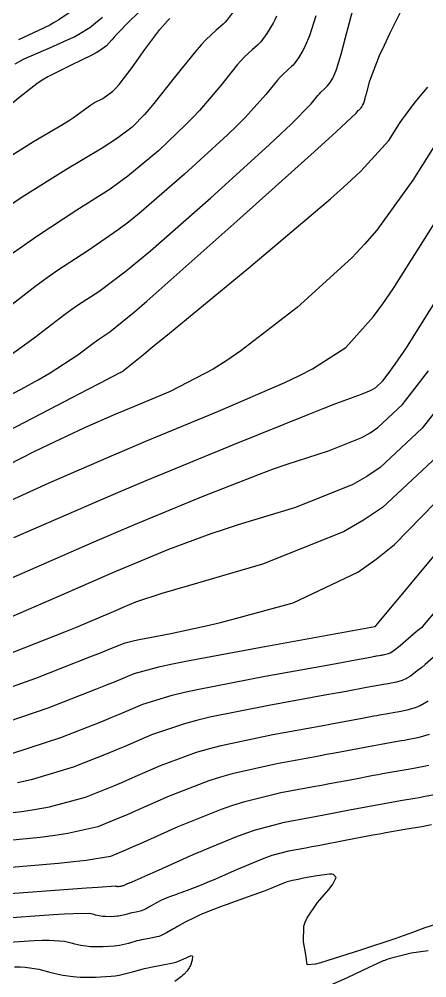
# Model space of a CAD drawing. Header units: metres. Extents: x 837475 to 838479, y 1189012 to 1191015.
# Drawn here: x 837732 to 837764.1, y 1190252.4 to 1190327.7 of the extents above; entities that cross this region are included whole.
import ezdxf

# ---------------------------------------------------------------- set-up
doc = ezdxf.new("R2010")
doc.units = ezdxf.units.M
doc.header["$LTSCALE"] = 0.3
doc.layers.add('COTAS 10', color=1, linetype='Continuous')
doc.layers.add('COTAS INT', color=252, linetype='Continuous')

msp = doc.modelspace()

# ---------------------------------------------------------------- linework, layer by layer
at = {"layer": 'COTAS 10'}
for points in [[(837727.497, 1190296.109), (837732.473, 1190298.76), (837733.535, 1190299.354), (837734.459, 1190299.887), (837736.655, 1190301.307), (837737.83, 1190302.205), (837738.111, 1190302.41), (837738.373, 1190302.595), (837739.158, 1190303.106), (837741.092, 1190304.673), (837742.078, 1190305.525), (837743.26, 1190306.558), (837749.156, 1190311.799), (837754.958, 1190317.01), (837756.08, 1190318.024), (837756.993, 1190318.852), (837758.544, 1190320.297), (837758.7, 1190320.49), (837758.734, 1190320.53), (837758.764, 1190320.563), (837758.839, 1190320.634), (837758.891, 1190320.676), (837758.906, 1190320.692), (837758.921, 1190320.71), (837758.979, 1190320.787), (837759.038, 1190320.887), (837759.053, 1190320.918), (837759.069, 1190320.951), (837759.125, 1190321.083), (837759.231, 1190321.436), (837759.278, 1190321.608), (837759.333, 1190321.812), (837759.597, 1190322.819), (837760.372, 1190324.817), (837760.748, 1190325.646), (837761.195, 1190326.595), (837763.396, 1190331.019)], [(837730.524, 1190316.421), (837733.165, 1190318.055), (837735.442, 1190319.41), (837735.912, 1190319.701), (837736.313, 1190319.955), (837737.18, 1190320.567), (837737.652, 1190320.929), (837737.803, 1190321.025), (837737.963, 1190321.121), (837738.614, 1190321.452), (837739.399, 1190322.018), (837739.642, 1190322.261), (837739.898, 1190322.542), (837740.917, 1190323.868), (837741.914, 1190325.282), (837742.157, 1190325.618), (837742.384, 1190325.93), (837743.083, 1190326.856), (837743.695, 1190327.556), (837743.868, 1190327.724)], [(837731.449, 1190283.784), (837737.81, 1190286.562), (837739.453, 1190287.267), (837741.044, 1190287.942), (837746.364, 1190290.147), (837750.929, 1190291.931), (837752.045, 1190292.341), (837753.098, 1190292.715), (837756.364, 1190293.764), (837758.988, 1190294.815), (837759.635, 1190295.191), (837760.248, 1190295.604), (837762.177, 1190297.4), (837764.216, 1190300.038)], [(837731.521, 1190270.021), (837735.296, 1190271.239), (837738.528, 1190272.514), (837739.264, 1190272.81), (837739.93, 1190273.082), (837741.759, 1190273.859), (837744.07, 1190274.572), (837745.041, 1190274.804), (837746.155, 1190275.05), (837751.37, 1190276.062), (837756.384, 1190276.966), (837757.37, 1190277.145), (837758.182, 1190277.292), (837759.664, 1190277.562), (837759.978, 1190277.622), (837760.054, 1190277.636), (837760.125, 1190277.649), (837760.341, 1190277.687), (837760.533, 1190277.719), (837760.589, 1190277.729), (837760.645, 1190277.74), (837760.858, 1190277.781), (837761.077, 1190277.844), (837761.138, 1190277.868), (837761.198, 1190277.896), (837761.414, 1190278.021), (837761.732, 1190278.263), (837761.857, 1190278.365), (837761.997, 1190278.482), (837762.634, 1190279.029), (837763.254, 1190279.559), (837763.384, 1190279.665), (837763.496, 1190279.753), (837763.748, 1190279.926), (837765.045, 1190281.462)], [(837730.622, 1190258.948), (837736.258, 1190259.358), (837737.338, 1190259.435), (837738.208, 1190259.496), (837739.617, 1190259.586), (837739.663, 1190259.574), (837739.676, 1190259.57), (837739.688, 1190259.567), (837739.73, 1190259.558), (837739.778, 1190259.551), (837739.794, 1190259.55), (837739.811, 1190259.549), (837739.882, 1190259.548), (837739.957, 1190259.553), (837739.976, 1190259.555), (837739.994, 1190259.558), (837740.055, 1190259.573), (837740.112, 1190259.589), (837740.128, 1190259.592), (837740.143, 1190259.596), (837740.198, 1190259.605), (837740.249, 1190259.616), (837740.262, 1190259.62), (837740.274, 1190259.624), (837740.315, 1190259.644), (837740.357, 1190259.669), (837740.385, 1190259.685), (837740.442, 1190259.716), (837740.506, 1190259.749), (837740.525, 1190259.758), (837740.544, 1190259.766), (837740.617, 1190259.796), (837740.701, 1190259.828), (837740.728, 1190259.838), (837740.757, 1190259.848), (837740.871, 1190259.889), (837741.69, 1190260.247), (837742.162, 1190260.457), (837742.742, 1190260.715), (837745.721, 1190262.048), (837749.059, 1190263.441), (837749.863, 1190263.737), (837750.617, 1190263.995), (837752.906, 1190264.6), (837754.876, 1190264.96), (837755.428, 1190265.063), (837755.983, 1190265.167), (837758.01, 1190265.555), (837759.869, 1190265.909), (837760.318, 1190265.991), (837760.739, 1190266.068), (837762.022, 1190266.29), (837763.159, 1190266.485), (837763.488, 1190266.544), (837763.823, 1190266.606), (837765.086, 1190266.848)]]:
    msp.add_lwpolyline(points, dxfattribs=at)
at = {"layer": 'COTAS INT'}
for points in [[(837730.349, 1190300.588), (837733.224, 1190302.647), (837735.604, 1190304.467), (837736.174, 1190304.882), (837736.704, 1190305.257), (837738.294, 1190306.291), (837740.457, 1190307.893), (837741.347, 1190308.628), (837742.365, 1190309.488), (837747.096, 1190313.644), (837751.688, 1190317.804), (837752.618, 1190318.666), (837753.4, 1190319.404), (837754.991, 1190321.021), (837755.529, 1190321.686), (837755.646, 1190321.822), (837755.749, 1190321.937), (837756.009, 1190322.18), (837756.186, 1190322.326), (837756.237, 1190322.38), (837756.29, 1190322.44), (837756.488, 1190322.707), (837756.69, 1190323.049), (837756.745, 1190323.157), (837756.799, 1190323.27), (837756.991, 1190323.724), (837757.354, 1190324.937), (837757.517, 1190325.529), (837757.707, 1190326.232), (837758.616, 1190329.695)], [(837741.862, 1190328.624), (837740.764, 1190327.562), (837739.719, 1190326.494), (837739.503, 1190326.265), (837739.317, 1190326.065), (837738.911, 1190325.586), (837738.36, 1190325.178), (837738.084, 1190325.022), (837737.754, 1190324.848), (837736.116, 1190324.068), (837734.291, 1190323.139), (837733.844, 1190322.873), (837733.42, 1190322.602), (837732.1, 1190321.588), (837730.963, 1190320.63)], [(837749.016, 1190328.468), (837748.395, 1190327.633), (837748.231, 1190327.445), (837748.07, 1190327.275), (837747.516, 1190326.818), (837746.705, 1190326.058), (837746.381, 1190325.698), (837746.015, 1190325.273), (837744.335, 1190323.195), (837742.619, 1190321.057), (837742.229, 1190320.593), (837741.877, 1190320.186), (837740.917, 1190319.179), (837739.68, 1190318.277), (837739.155, 1190317.936), (837738.55, 1190317.554), (837735.703, 1190315.847), (837732.276, 1190313.699), (837731.305, 1190313.04)], [(837736.515, 1190328.543), (837735.162, 1190327.628), (837734.797, 1190327.409), (837734.436, 1190327.205), (837733.165, 1190326.59), (837731.989, 1190326.059)], [(837755.349, 1190327.939), (837754.856, 1190326.364), (837754.529, 1190325.588), (837754.436, 1190325.395), (837754.343, 1190325.212), (837753.997, 1190324.628), (837753.658, 1190324.171), (837753.568, 1190324.068), (837753.481, 1190323.976), (837753.178, 1190323.726), (837752.734, 1190323.311), (837752.557, 1190323.114), (837752.357, 1190322.881), (837751.439, 1190321.746), (837749.806, 1190319.955), (837749.155, 1190319.309), (837748.417, 1190318.598), (837745.036, 1190315.489), (837741.47, 1190312.418), (837740.617, 1190311.73), (837739.821, 1190311.114), (837737.43, 1190309.476), (837735.035, 1190307.919), (837734.236, 1190307.354), (837733.379, 1190306.729), (837729.792, 1190303.988)], [(837752.259, 1190327.907), (837752.127, 1190327.634), (837751.995, 1190327.374), (837751.507, 1190326.548), (837751.027, 1190325.902), (837750.9, 1190325.757), (837750.775, 1190325.626), (837750.347, 1190325.272), (837749.719, 1190324.685), (837749.469, 1190324.406), (837749.186, 1190324.077), (837747.887, 1190322.47), (837746.212, 1190320.506), (837745.692, 1190319.951), (837745.147, 1190319.392), (837742.976, 1190317.334), (837740.575, 1190315.347), (837739.886, 1190314.833), (837739.185, 1190314.334), (837736.567, 1190312.662), (837733.409, 1190310.615), (837732.369, 1190309.88), (837731.257, 1190309.073)], [(837738.573, 1190327.801), (837738.336, 1190327.59), (837737.598, 1190326.988), (837736.726, 1190326.461), (837736.405, 1190326.296), (837736.05, 1190326.122), (837734.477, 1190325.427), (837732.954, 1190324.774), (837732.63, 1190324.628), (837732.348, 1190324.497), (837731.68, 1190324.146)], [(837729.931, 1190294.708), (837736.196, 1190297.958), (837737.396, 1190298.581), (837738.364, 1190299.083), (837739.931, 1190299.892), (837739.989, 1190299.917), (837740.006, 1190299.925), (837740.025, 1190299.932), (837740.095, 1190299.961), (837741.674, 1190301.235), (837742.643, 1190302.028), (837743.842, 1190303.011), (837750.095, 1190308.15), (837756.503, 1190313.567), (837757.8, 1190314.726), (837758.891, 1190315.736), (837761.106, 1190318.15), (837761.951, 1190319.492), (837762.178, 1190319.826), (837762.401, 1190320.143), (837763.181, 1190321.152), (837763.856, 1190321.968), (837764.013, 1190322.164), (837764.157, 1190322.347)], [(837765.258, 1190318.631), (837762.98, 1190315.016), (837760.169, 1190311.107), (837759.221, 1190310.024), (837758.201, 1190308.939), (837753.905, 1190305.016), (837749.467, 1190301.614), (837748.357, 1190300.858), (837747.299, 1190300.183), (837743.905, 1190298.417), (837741.01, 1190297.227), (837740.266, 1190296.916), (837739.548, 1190296.612), (837737.161, 1190295.578), (837734.274, 1190294.217), (837733.241, 1190293.706), (837732.106, 1190293.138), (837727.161, 1190290.605)], [(837730.184, 1190289.351), (837734.391, 1190291.263), (837739.106, 1190293.306), (837740.526, 1190293.907), (837741.996, 1190294.522), (837747.714, 1190296.873), (837752.923, 1190299.131), (837754.071, 1190299.688), (837755.092, 1190300.217), (837757.714, 1190301.881), (837759.898, 1190304.31), (837760.642, 1190305.321), (837761.447, 1190306.479), (837764.855, 1190311.881)], [(837731.62, 1190286.949), (837738.272, 1190289.841), (837740.145, 1190290.638), (837742.032, 1190291.433), (837748.961, 1190294.289), (837754.764, 1190296.623), (837755.942, 1190297.088), (837756.933, 1190297.475), (837758.961, 1190298.218), (837759.711, 1190298.519), (837759.896, 1190298.626), (837760.071, 1190298.744), (837760.622, 1190299.257), (837761.204, 1190300.011), (837761.399, 1190300.28), (837761.609, 1190300.576), (837762.487, 1190301.865), (837764.015, 1190304.287), (837764.635, 1190305.297)], [(837767.044, 1190299.792), (837763.733, 1190295.543), (837760.426, 1190292.464), (837759.375, 1190291.756), (837758.265, 1190291.112), (837753.766, 1190289.309), (837749.263, 1190287.956), (837748.149, 1190287.595), (837747.094, 1190287.24), (837743.766, 1190286.006), (837740.618, 1190284.701), (837739.676, 1190284.301), (837738.704, 1190283.884), (837734.939, 1190282.239), (837731.206, 1190280.617)], [(837765.288, 1190293.686), (837760.603, 1190289.324), (837759.114, 1190288.321), (837757.542, 1190287.409), (837751.169, 1190284.855), (837745.428, 1190283.197), (837744.253, 1190282.849), (837743.259, 1190282.548), (837741.169, 1190281.864), (837740.192, 1190281.459), (837739.9, 1190281.335), (837739.598, 1190281.205), (837738.429, 1190280.695), (837736.51, 1190279.895), (837735.734, 1190279.583), (837734.853, 1190279.232), (837730.791, 1190277.638)], [(837728.633, 1190274.239), (837733.34, 1190275.913), (837737.593, 1190277.572), (837738.43, 1190277.9), (837739.119, 1190278.171), (837740.379, 1190278.675), (837741.109, 1190278.871), (837741.465, 1190278.947), (837741.886, 1190279.033), (837743.962, 1190279.423), (837746.964, 1190280.067), (837747.969, 1190280.313), (837749.05, 1190280.589), (837753.583, 1190281.829), (837758.674, 1190284.234), (837760.106, 1190285.244), (837761.549, 1190286.403), (837766.843, 1190291.829)], [(837730.077, 1190272.13), (837734.318, 1190273.576), (837738.06, 1190275.043), (837738.847, 1190275.355), (837739.524, 1190275.626), (837741.069, 1190276.267), (837743.111, 1190276.815), (837744.102, 1190277.028), (837745.278, 1190277.268), (837751.063, 1190278.354), (837759.995, 1190279.964), (837760, 1190279.965), (837760.002, 1190279.965), (837760.005, 1190279.966), (837760.008, 1190279.966), (837760.01, 1190279.967), (837760.013, 1190279.967), (837760.016, 1190279.968), (837760.018, 1190279.969), (837760.021, 1190279.971), (837760.026, 1190279.974), (837760.027, 1190279.976), (837760.03, 1190279.978), (837760.039, 1190279.986), (837760.048, 1190279.993), (837760.05, 1190279.995), (837760.052, 1190279.996), (837760.055, 1190279.999), (837760.075, 1190280.022), (837760.086, 1190280.036), (837760.1, 1190280.053), (837760.172, 1190280.144), (837761.51, 1190281.745), (837762.322, 1190282.715), (837763.325, 1190283.914), (837768.542, 1190290.144)], [(837765.228, 1190278.072), (837763.964, 1190276.986), (837763.686, 1190276.755), (837763.439, 1190276.553), (837762.808, 1190276.071), (837762.378, 1190275.823), (837762.259, 1190275.768), (837762.139, 1190275.72), (837761.704, 1190275.594), (837761.281, 1190275.513), (837761.168, 1190275.492), (837761.058, 1190275.472), (837760.677, 1190275.407), (837760.248, 1190275.333), (837760.107, 1190275.307), (837759.956, 1190275.279), (837759.333, 1190275.161), (837757.743, 1190274.867), (837756.982, 1190274.728), (837756.082, 1190274.565), (837751.677, 1190273.77), (837747.031, 1190272.832), (837745.98, 1190272.579), (837745.03, 1190272.329), (837742.448, 1190271.45), (837740.335, 1190270.537), (837739.68, 1190270.265), (837738.996, 1190269.985), (837736.274, 1190268.903), (837732.965, 1190267.911), (837731.911, 1190267.688)], [(837727.252, 1190264.91), (837732.241, 1190265.443), (837733.378, 1190265.617), (837734.409, 1190265.802), (837737.252, 1190266.566), (837739.464, 1190267.455), (837740.097, 1190267.72), (837740.74, 1190267.992), (837743.138, 1190269.042), (837745.989, 1190270.086), (837746.918, 1190270.354), (837747.908, 1190270.614), (837751.985, 1190271.477), (837755.781, 1190272.164), (837756.594, 1190272.312), (837757.303, 1190272.442), (837759.002, 1190272.759), (837759.934, 1190272.937), (837760.159, 1190272.978), (837760.37, 1190273.017), (837761.013, 1190273.128), (837761.583, 1190273.226), (837761.748, 1190273.255), (837761.916, 1190273.286), (837762.549, 1190273.408), (837763.2, 1190273.595), (837763.379, 1190273.668), (837763.558, 1190273.75), (837764.201, 1190274.121)], [(837764.262, 1190271.471), (837763.395, 1190271.221), (837762.552, 1190271.059), (837762.328, 1190271.018), (837762.109, 1190270.979), (837761.349, 1190270.849), (837760.493, 1190270.7), (837760.212, 1190270.649), (837759.913, 1190270.594), (837758.671, 1190270.358), (837756.863, 1190270.017), (837756.205, 1190269.896), (837755.479, 1190269.763), (837752.292, 1190269.185), (837748.784, 1190268.395), (837747.857, 1190268.129), (837746.949, 1190267.842), (837743.827, 1190266.634), (837741.145, 1190265.448), (837740.514, 1190265.175), (837739.932, 1190264.926), (837738.23, 1190264.229), (837735.853, 1190263.693), (837734.845, 1190263.546), (837733.685, 1190263.4), (837728.23, 1190262.875)], [(837764.241, 1190269.034), (837763.188, 1190268.833), (837762.908, 1190268.781), (837762.634, 1190268.732), (837761.685, 1190268.569), (837760.616, 1190268.384), (837760.265, 1190268.32), (837759.891, 1190268.251), (837758.341, 1190267.956), (837756.423, 1190267.592), (837755.817, 1190267.479), (837755.178, 1190267.362), (837752.599, 1190266.892), (837749.661, 1190266.177), (837748.796, 1190265.904), (837747.909, 1190265.599), (837744.517, 1190264.226), (837741.551, 1190262.903), (837740.931, 1190262.63), (837740.399, 1190262.397), (837739.208, 1190261.893), (837737.297, 1190261.584), (837736.312, 1190261.475), (837735.129, 1190261.356), (837729.208, 1190260.84)], [(837764.459, 1190264.379), (837764.068, 1190264.307), (837763.684, 1190264.238), (837762.358, 1190264.011), (837760.862, 1190263.752), (837760.371, 1190263.663), (837759.847, 1190263.566), (837757.679, 1190263.153), (837755.543, 1190262.743), (837755.04, 1190262.647), (837754.575, 1190262.559), (837753.213, 1190262.307), (837751.908, 1190261.962), (837751.479, 1190261.816), (837751.02, 1190261.647), (837749.118, 1190260.853), (837747.282, 1190260.044), (837746.865, 1190259.867), (837746.488, 1190259.709), (837745.454, 1190259.304), (837744.738, 1190259.048), (837744.561, 1190258.984), (837744.393, 1190258.922), (837743.862, 1190258.723), (837743.408, 1190258.536), (837743.288, 1190258.483), (837743.17, 1190258.428), (837742.767, 1190258.222), (837742.411, 1190258.025), (837742.322, 1190257.974), (837742.238, 1190257.927), (837741.973, 1190257.771), (837741.717, 1190257.647), (837741.639, 1190257.619), (837741.557, 1190257.594), (837741.238, 1190257.528), (837740.895, 1190257.468), (837740.799, 1190257.447), (837740.702, 1190257.424), (837740.348, 1190257.323), (837739.964, 1190257.231), (837739.848, 1190257.213), (837739.728, 1190257.197), (837739.263, 1190257.169), (837738.819, 1190257.174), (837738.712, 1190257.179), (837738.612, 1190257.187), (837738.31, 1190257.23), (837738.046, 1190257.291), (837737.97, 1190257.31), (837737.892, 1190257.329), (837737.6, 1190257.408), (837736.304, 1190257.398), (837735.592, 1190257.362), (837734.728, 1190257.312), (837730.337, 1190257.011)], [(837764.776, 1190256.549), (837763.943, 1190256.298), (837762.75, 1190255.848), (837762.24, 1190255.668), (837761.652, 1190255.465), (837758.879, 1190254.531), (837756.239, 1190253.695), (837755.735, 1190253.553), (837755.329, 1190253.449), (837754.68, 1190253.398), (837754.63, 1190253.798), (837754.602, 1190253.979), (837754.568, 1190254.19), (837754.392, 1190255.204), (837754.43, 1190256.413), (837754.531, 1190256.746), (837754.671, 1190257.078), (837755.502, 1190258.274), (837756.386, 1190259.301), (837756.559, 1190259.527), (837756.701, 1190259.727), (837756.956, 1190260.242), (837756.756, 1190260.476), (837756.611, 1190260.501), (837756.428, 1190260.507), (837755.445, 1190260.383), (837754.399, 1190260.181), (837754.176, 1190260.138), (837753.981, 1190260.101), (837753.52, 1190260.015), (837753.2, 1190259.93), (837753.095, 1190259.894), (837752.982, 1190259.853), (837752.516, 1190259.658), (837751.823, 1190259.374), (837751.568, 1190259.277), (837751.286, 1190259.171), (837750.038, 1190258.719), (837748.72, 1190258.248), (837748.394, 1190258.129), (837748.085, 1190258.016), (837747.108, 1190257.65), (837746.272, 1190257.307), (837746.051, 1190257.208), (837745.835, 1190257.107), (837745.093, 1190256.729), (837744.436, 1190256.364), (837744.274, 1190256.272), (837744.119, 1190256.184), (837743.631, 1190255.897), (837743.159, 1190255.669), (837743.015, 1190255.618), (837742.866, 1190255.572), (837742.279, 1190255.451), (837741.647, 1190255.34), (837741.47, 1190255.301), (837741.292, 1190255.258), (837740.64, 1190255.074), (837739.933, 1190254.904), (837739.72, 1190254.87), (837739.5, 1190254.842), (837738.645, 1190254.79), (837737.826, 1190254.798), (837737.629, 1190254.809), (837737.445, 1190254.823), (837736.891, 1190254.902), (837736.405, 1190255.014), (837736.264, 1190255.049), (837736.121, 1190255.085), (837735.584, 1190255.229), (837734.399, 1190255.3), (837733.847, 1190255.289), (837733.199, 1190255.266), (837730.051, 1190255.073)], [(837731.67, 1190253.22), (837732.102, 1190253.216), (837732.494, 1190253.201), (837733.568, 1190253.051), (837734.35, 1190252.841), (837734.558, 1190252.788), (837734.763, 1190252.737), (837735.471, 1190252.574), (837736.279, 1190252.458), (837736.546, 1190252.438), (837736.833, 1190252.423), (837738.026, 1190252.411), (837739.272, 1190252.487), (837739.593, 1190252.528), (837739.902, 1190252.577), (837740.932, 1190252.825), (837741.882, 1190253.093), (837742.141, 1190253.156), (837742.399, 1190253.212), (837743.319, 1190253.374), (837744.154, 1190253.538), (837744.359, 1190253.597), (837744.553, 1190253.662), (837745.156, 1190253.943), (837745.553, 1190254.109), (837745.616, 1190254.1), (837745.659, 1190254.068), (837745.646, 1190253.756), (837745.497, 1190253.342), (837745.455, 1190253.246), (837745.411, 1190253.158), (837745.249, 1190252.906), (837745, 1190252.658), (837744.902, 1190252.573), (837744.791, 1190252.48), (837744.283, 1190252.082)], [(837755.456, 1190251.343), (837757.86, 1190252.382), (837759.562, 1190253.198), (837759.898, 1190253.357), (837760.176, 1190253.488), (837760.69, 1190253.719), (837760.815, 1190253.763), (837760.847, 1190253.775), (837760.878, 1190253.787), (837760.983, 1190253.829), (837761.332, 1190253.93), (837761.518, 1190253.979), (837761.742, 1190254.036), (837762.871, 1190254.319), (837764.182, 1190254.521)]]:
    msp.add_lwpolyline(points, dxfattribs=at)

doc.saveas('drawing.dxf')
